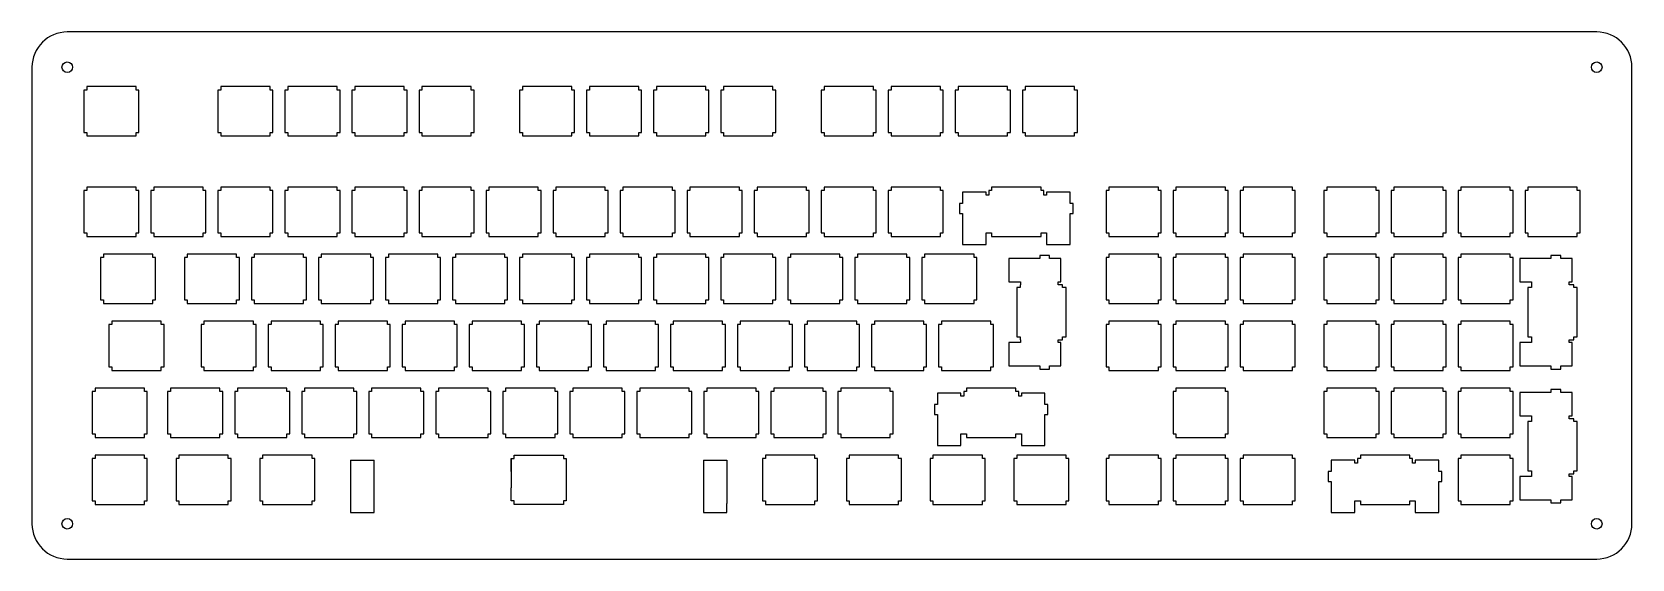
# Model space of a CAD drawing. Header units: millimetres. Extents: x -5 to 449, y -5 to 144.
import ezdxf

# ---------------------------------------------------------------- set-up
doc = ezdxf.new("R2010")
doc.units = ezdxf.units.MM
doc.layers.add('LAYER1', color=7, linetype='Continuous')

msp = doc.modelspace()

# ---------------------------------------------------------------- linework, layer by layer
for p, q in [((438.5, 144.5), (5, 144.5)), ((-5, 134.5), (-5, 5)), ((448.5, 5), (448.5, 134.5)), ((258.77, 86.73), (258.77, 84.23)), ((265.42, 84.23), (265.42, 86.73)), ((282.57, 86.73), (282.57, 84.23)), ((289.22, 84.23), (289.22, 86.73)), ((258.77, 84.23), (265.42, 84.23)), ((282.57, 84.23), (289.22, 84.23)), ((274.35, 80.23), (271.85, 80.23)), ((271.85, 80.23), (271.85, 73.58)), ((419.23, 80.23), (416.73, 80.23)), ((416.73, 80.23), (416.73, 73.58)), ((271.85, 73.58), (274.35, 73.58)), ((416.73, 73.58), (419.23, 73.58)), ((274.35, 56.43), (271.85, 56.43)), ((271.85, 56.43), (271.85, 49.78)), ((419.23, 56.43), (416.73, 56.43)), ((416.73, 56.43), (416.73, 49.78)), ((271.85, 49.78), (274.35, 49.78)), ((416.73, 49.78), (419.23, 49.78)), ((419.23, 42.23), (416.73, 42.23)), ((416.73, 42.23), (416.73, 35.58)), ((416.73, 35.58), (419.23, 35.58)), ((251.65, 29.73), (251.65, 27.23)), ((251.65, 27.23), (258.3, 27.23)), ((258.3, 27.23), (258.3, 29.73)), ((275.45, 29.73), (275.45, 27.23)), ((275.45, 27.23), (282.1, 27.23)), ((282.1, 27.23), (282.1, 29.73)), ((419.23, 18.43), (416.73, 18.43)), ((416.73, 18.43), (416.73, 11.78)), ((85.3, 10.73), (85.3, 8.23)), ((91.95, 8.23), (91.95, 10.73)), ((185.3, 10.73), (185.3, 8.23)), ((191.95, 8.23), (191.95, 10.73)), ((363.27, 10.73), (363.27, 8.23)), ((369.92, 8.23), (369.92, 10.73)), ((387.07, 10.73), (387.07, 8.23)), ((393.72, 8.23), (393.72, 10.73)), ((416.73, 11.78), (419.23, 11.78)), ((85.3, 8.23), (91.95, 8.23)), ((185.3, 8.23), (191.95, 8.23)), ((363.27, 8.23), (369.92, 8.23)), ((387.07, 8.23), (393.72, 8.23)), ((5, -5), (438.5, -5))]:
    msp.add_line(p, q)
at = {"linetype": 'Continuous'}
for p, q in [((85.3, 23.03), (91.95, 23.03)), ((85.3, 23.03), (91.95, 23.03)), ((85.3, 23.03), (85.3, 10.73)), ((91.95, 10.73), (91.95, 23.03)), ((130.82, 19.8), (130.82, 23.5)), ((130.82, 23.5), (131.62, 23.5)), ((130.82, 23.5), (130.82, 17.5)), ((131.62, 23.5), (131.62, 24.5)), ((131.62, 24.5), (145.62, 24.5)), ((145.62, 24.5), (145.62, 23.5)), ((145.62, 23.5), (146.42, 23.5)), ((146.42, 23.5), (146.42, 11.5)), ((146.42, 23.5), (146.42, 17.5)), ((185.3, 23.03), (191.95, 23.03)), ((185.3, 23.03), (185.3, 10.73)), ((191.95, 23.03), (191.95, 10.73)), ((130.82, 19.8), (130.82, 15.2)), ((130.82, 11.5), (130.82, 15.2)), ((131.62, 11.5), (130.82, 11.5)), ((131.62, 10.5), (131.62, 11.5)), ((145.62, 10.5), (131.62, 10.5)), ((146.42, 11.5), (145.62, 11.5)), ((145.62, 11.5), (145.62, 10.5))]:
    msp.add_line(p, q, dxfattribs=at)
for centre in [(5, 134.5), (438.5, 134.5), (5, 5), (438.5, 5)]:
    msp.add_circle(centre, 1.5)
for centre, start, end in [((5, 134.5), 90, 180), ((438.5, 134.5), 0, 90), ((5, 5), 180, 270), ((438.5, 5), 270, 0)]:
    msp.add_arc(centre, 10, start, end)
at = {"layer": 'LAYER1'}
for p, q in [((281, 100.5), (267, 100.5)), ((267, 100.5), (267, 99.5)), ((281, 99.5), (281, 100.5)), ((258.77, 95.8), (257.9, 95.8)), ((257.9, 95.8), (257.9, 93)), ((265.42, 99.03), (258.77, 99.03)), ((258.77, 99.03), (258.77, 95.8)), ((265.42, 98.23), (265.42, 99.03)), ((266.2, 98.23), (265.42, 98.23)), ((267, 99.5), (266.2, 99.5)), ((266.2, 99.5), (266.2, 98.23)), ((281.8, 99.5), (281, 99.5)), ((281.8, 98.23), (281.8, 99.5)), ((282.57, 98.23), (281.8, 98.23)), ((289.22, 99.03), (282.57, 99.03)), ((282.57, 99.03), (282.57, 98.23)), ((289.22, 95.8), (289.22, 99.03)), ((290.1, 95.8), (289.22, 95.8)), ((290.1, 93), (290.1, 95.8)), ((257.9, 93), (258.77, 93)), ((258.77, 93), (258.77, 86.73)), ((289.22, 86.73), (289.22, 93)), ((289.22, 93), (290.1, 93)), ((265.42, 86.73), (265.42, 87.53)), ((265.42, 87.53), (266.2, 87.53)), ((266.2, 87.53), (266.2, 87.5)), ((266.2, 87.5), (267, 87.5)), ((267, 87.5), (267, 86.5)), ((267, 86.5), (281, 86.5)), ((281, 86.5), (281, 87.5)), ((281, 87.5), (281.8, 87.5)), ((281.8, 87.5), (281.8, 87.53)), ((281.8, 87.53), (282.57, 87.53)), ((282.57, 87.53), (282.57, 86.73)), ((280.62, 80.23), (274.35, 80.23)), ((283.42, 81.1), (280.62, 81.1)), ((280.62, 81.1), (280.62, 80.23)), ((283.42, 80.23), (283.42, 81.1)), ((286.65, 80.23), (283.42, 80.23)), ((286.65, 73.58), (286.65, 80.23)), ((425.5, 80.23), (419.23, 80.23)), ((428.3, 81.1), (425.5, 81.1)), ((425.5, 81.1), (425.5, 80.23)), ((428.3, 80.23), (428.3, 81.1)), ((431.53, 80.23), (428.3, 80.23)), ((431.53, 73.58), (431.53, 80.23)), ((274.35, 73.58), (275.15, 73.58)), ((275.15, 72.8), (275.12, 72.8)), ((275.12, 72.8), (275.12, 72)), ((275.15, 73.58), (275.15, 72.8)), ((285.85, 72.8), (285.85, 73.58)), ((285.85, 73.58), (286.65, 73.58)), ((287.12, 72.8), (285.85, 72.8)), ((287.12, 72), (287.12, 72.8)), ((419.23, 73.58), (420.03, 73.58)), ((420.03, 72.8), (420, 72.8)), ((420, 72.8), (420, 72)), ((420.03, 73.58), (420.03, 72.8)), ((430.73, 72.8), (430.73, 73.58)), ((430.73, 73.58), (431.53, 73.58)), ((432, 72.8), (430.73, 72.8)), ((432, 72), (432, 72.8)), ((275.12, 72), (274.12, 72)), ((274.12, 72), (274.12, 58)), ((288.12, 72), (287.12, 72)), ((288.12, 58), (288.12, 72)), ((420, 72), (419, 72)), ((419, 72), (419, 58)), ((433, 72), (432, 72)), ((433, 58), (433, 72)), ((274.12, 58), (275.12, 58)), ((275.15, 56.43), (274.35, 56.43)), ((275.12, 58), (275.12, 57.2)), ((275.12, 57.2), (275.15, 57.2)), ((275.15, 57.2), (275.15, 56.43)), ((285.85, 56.43), (285.85, 57.2)), ((285.85, 57.2), (287.12, 57.2)), ((286.65, 56.43), (285.85, 56.43)), ((286.65, 49.78), (286.65, 56.43)), ((287.12, 57.2), (287.12, 58)), ((287.12, 58), (288.12, 58)), ((419, 58), (420, 58)), ((420.03, 56.43), (419.23, 56.43)), ((420, 58), (420, 57.2)), ((420, 57.2), (420.03, 57.2)), ((420.03, 57.2), (420.03, 56.43)), ((430.73, 56.43), (430.73, 57.2)), ((430.73, 57.2), (432, 57.2)), ((431.53, 56.43), (430.73, 56.43)), ((431.53, 49.78), (431.53, 56.43)), ((432, 57.2), (432, 58)), ((432, 58), (433, 58)), ((274.35, 49.78), (280.62, 49.78)), ((280.62, 49.78), (280.62, 48.9)), ((280.62, 48.9), (283.42, 48.9)), ((283.42, 48.9), (283.42, 49.78)), ((283.42, 49.78), (286.65, 49.78)), ((419.23, 49.78), (425.5, 49.78)), ((425.5, 49.78), (425.5, 48.9)), ((425.5, 48.9), (428.3, 48.9)), ((428.3, 48.9), (428.3, 49.78)), ((428.3, 49.78), (431.53, 49.78)), ((258.3, 42.03), (251.65, 42.03)), ((251.65, 42.03), (251.65, 38.8)), ((258.3, 41.23), (258.3, 42.03)), ((259.07, 41.23), (258.3, 41.23)), ((259.87, 42.5), (259.07, 42.5)), ((259.07, 42.5), (259.07, 41.23)), ((273.87, 43.5), (259.87, 43.5)), ((259.87, 43.5), (259.87, 42.5)), ((273.87, 42.5), (273.87, 43.5)), ((274.67, 42.5), (273.87, 42.5)), ((274.67, 41.23), (274.67, 42.5)), ((275.45, 41.23), (274.67, 41.23)), ((282.1, 42.03), (275.45, 42.03)), ((275.45, 42.03), (275.45, 41.23)), ((282.1, 38.8), (282.1, 42.03)), ((425.5, 42.23), (419.23, 42.23)), ((428.3, 43.1), (425.5, 43.1)), ((425.5, 43.1), (425.5, 42.23)), ((428.3, 42.23), (428.3, 43.1)), ((431.53, 42.23), (428.3, 42.23)), ((431.53, 35.58), (431.53, 42.23)), ((251.65, 38.8), (250.77, 38.8)), ((250.77, 38.8), (250.77, 36)), ((282.97, 38.8), (282.1, 38.8)), ((282.97, 36), (282.97, 38.8)), ((250.77, 36), (251.65, 36)), ((251.65, 36), (251.65, 29.73)), ((282.1, 29.73), (282.1, 36)), ((282.1, 36), (282.97, 36)), ((420, 34), (419, 34)), ((419, 34), (419, 20)), ((419.23, 35.58), (420.03, 35.58)), ((420.03, 34.8), (420, 34.8)), ((420, 34.8), (420, 34)), ((420.03, 35.58), (420.03, 34.8)), ((430.73, 34.8), (430.73, 35.58)), ((430.73, 35.58), (431.53, 35.58)), ((432, 34.8), (430.73, 34.8)), ((432, 34), (432, 34.8)), ((433, 34), (432, 34)), ((433, 20), (433, 34)), ((258.3, 29.73), (258.3, 30.53)), ((258.3, 30.53), (259.07, 30.53)), ((259.07, 30.53), (259.07, 30.5)), ((259.07, 30.5), (259.87, 30.5)), ((259.87, 30.5), (259.87, 29.5)), ((259.87, 29.5), (273.87, 29.5)), ((273.87, 29.5), (273.87, 30.5)), ((273.87, 30.5), (274.67, 30.5)), ((274.67, 30.5), (274.67, 30.53)), ((274.67, 30.53), (275.45, 30.53)), ((275.45, 30.53), (275.45, 29.73)), ((369.92, 23.03), (363.27, 23.03)), ((363.27, 23.03), (363.27, 19.8)), ((369.92, 22.23), (369.92, 23.03)), ((371.5, 23.5), (370.7, 23.5)), ((370.7, 23.5), (370.7, 22.23)), ((385.5, 24.5), (371.5, 24.5)), ((371.5, 24.5), (371.5, 23.5)), ((385.5, 23.5), (385.5, 24.5)), ((386.3, 23.5), (385.5, 23.5)), ((386.3, 22.23), (386.3, 23.5)), ((393.72, 23.03), (387.07, 23.03)), ((387.07, 23.03), (387.07, 22.23)), ((393.72, 19.8), (393.72, 23.03)), ((363.27, 19.8), (362.4, 19.8)), ((362.4, 19.8), (362.4, 17)), ((370.7, 22.23), (369.92, 22.23)), ((387.07, 22.23), (386.3, 22.23)), ((394.6, 19.8), (393.72, 19.8)), ((394.6, 17), (394.6, 19.8)), ((419, 20), (420, 20)), ((420.03, 18.43), (419.23, 18.43)), ((420, 20), (420, 19.2)), ((420, 19.2), (420.03, 19.2)), ((420.03, 19.2), (420.03, 18.43)), ((430.73, 18.43), (430.73, 19.2)), ((430.73, 19.2), (432, 19.2)), ((431.53, 18.43), (430.73, 18.43)), ((431.53, 11.78), (431.53, 18.43)), ((432, 19.2), (432, 20)), ((432, 20), (433, 20)), ((362.4, 17), (363.27, 17)), ((363.27, 17), (363.27, 10.73)), ((393.72, 10.73), (393.72, 17)), ((393.72, 17), (394.6, 17)), ((369.92, 10.73), (369.92, 11.53)), ((369.92, 11.53), (370.7, 11.53)), ((370.7, 11.53), (370.7, 11.5)), ((370.7, 11.5), (371.5, 11.5)), ((371.5, 11.5), (371.5, 10.5)), ((371.5, 10.5), (385.5, 10.5)), ((385.5, 10.5), (385.5, 11.5)), ((385.5, 11.5), (386.3, 11.5)), ((386.3, 11.5), (386.3, 11.53)), ((386.3, 11.53), (387.07, 11.53)), ((387.07, 11.53), (387.07, 10.73)), ((419.23, 11.78), (425.5, 11.78)), ((425.5, 11.78), (425.5, 10.9)), ((425.5, 10.9), (428.3, 10.9)), ((428.3, 10.9), (428.3, 11.78)), ((428.3, 11.78), (431.53, 11.78))]:
    msp.add_line(p, q, dxfattribs=at)
for points in [[(24.5, 116), (25.3, 116), (25.3, 128), (24.5, 128), (24.5, 129), (10.5, 129), (10.5, 128), (9.7, 128), (9.7, 116), (10.5, 116), (10.5, 115), (24.5, 115), (24.5, 116)], [(62.5, 116), (63.3, 116), (63.3, 128), (62.5, 128), (62.5, 129), (48.5, 129), (48.5, 128), (47.7, 128), (47.7, 116), (48.5, 116), (48.5, 115), (62.5, 115), (62.5, 116)], [(81.5, 116), (82.3, 116), (82.3, 128), (81.5, 128), (81.5, 129), (67.5, 129), (67.5, 128), (66.7, 128), (66.7, 116), (67.5, 116), (67.5, 115), (81.5, 115), (81.5, 116)], [(100.5, 116), (101.3, 116), (101.3, 128), (100.5, 128), (100.5, 129), (86.5, 129), (86.5, 128), (85.7, 128), (85.7, 116), (86.5, 116), (86.5, 115), (100.5, 115), (100.5, 116)], [(119.5, 116), (120.3, 116), (120.3, 128), (119.5, 128), (119.5, 129), (105.5, 129), (105.5, 128), (104.7, 128), (104.7, 116), (105.5, 116), (105.5, 115), (119.5, 115), (119.5, 116)], [(148, 116), (148.8, 116), (148.8, 128), (148, 128), (148, 129), (134, 129), (134, 128), (133.2, 128), (133.2, 116), (134, 116), (134, 115), (148, 115), (148, 116)], [(167, 116), (167.8, 116), (167.8, 128), (167, 128), (167, 129), (153, 129), (153, 128), (152.2, 128), (152.2, 116), (153, 116), (153, 115), (167, 115), (167, 116)], [(186, 116), (186.8, 116), (186.8, 128), (186, 128), (186, 129), (172, 129), (172, 128), (171.2, 128), (171.2, 116), (172, 116), (172, 115), (186, 115), (186, 116)], [(205, 116), (205.8, 116), (205.8, 128), (205, 128), (205, 129), (191, 129), (191, 128), (190.2, 128), (190.2, 116), (191, 116), (191, 115), (205, 115), (205, 116)], [(233.5, 116), (234.3, 116), (234.3, 128), (233.5, 128), (233.5, 129), (219.5, 129), (219.5, 128), (218.7, 128), (218.7, 116), (219.5, 116), (219.5, 115), (233.5, 115), (233.5, 116)], [(252.5, 116), (253.3, 116), (253.3, 128), (252.5, 128), (252.5, 129), (238.5, 129), (238.5, 128), (237.7, 128), (237.7, 116), (238.5, 116), (238.5, 115), (252.5, 115), (252.5, 116)], [(271.5, 116), (272.3, 116), (272.3, 128), (271.5, 128), (271.5, 129), (257.5, 129), (257.5, 128), (256.7, 128), (256.7, 116), (257.5, 116), (257.5, 115), (271.5, 115), (271.5, 116)], [(290.5, 116), (291.3, 116), (291.3, 128), (290.5, 128), (290.5, 129), (276.5, 129), (276.5, 128), (275.7, 128), (275.7, 116), (276.5, 116), (276.5, 115), (290.5, 115), (290.5, 116)], [(24.5, 87.5), (25.3, 87.5), (25.3, 99.5), (24.5, 99.5), (24.5, 100.5), (10.5, 100.5), (10.5, 99.5), (9.7, 99.5), (9.7, 87.5), (10.5, 87.5), (10.5, 86.5), (24.5, 86.5), (24.5, 87.5)], [(43.5, 87.5), (44.3, 87.5), (44.3, 99.5), (43.5, 99.5), (43.5, 100.5), (29.5, 100.5), (29.5, 99.5), (28.7, 99.5), (28.7, 87.5), (29.5, 87.5), (29.5, 86.5), (43.5, 86.5), (43.5, 87.5)], [(62.5, 87.5), (63.3, 87.5), (63.3, 99.5), (62.5, 99.5), (62.5, 100.5), (48.5, 100.5), (48.5, 99.5), (47.7, 99.5), (47.7, 87.5), (48.5, 87.5), (48.5, 86.5), (62.5, 86.5), (62.5, 87.5)], [(81.5, 87.5), (82.3, 87.5), (82.3, 99.5), (81.5, 99.5), (81.5, 100.5), (67.5, 100.5), (67.5, 99.5), (66.7, 99.5), (66.7, 87.5), (67.5, 87.5), (67.5, 86.5), (81.5, 86.5), (81.5, 87.5)], [(100.5, 87.5), (101.3, 87.5), (101.3, 99.5), (100.5, 99.5), (100.5, 100.5), (86.5, 100.5), (86.5, 99.5), (85.7, 99.5), (85.7, 87.5), (86.5, 87.5), (86.5, 86.5), (100.5, 86.5), (100.5, 87.5)], [(119.5, 87.5), (120.3, 87.5), (120.3, 99.5), (119.5, 99.5), (119.5, 100.5), (105.5, 100.5), (105.5, 99.5), (104.7, 99.5), (104.7, 87.5), (105.5, 87.5), (105.5, 86.5), (119.5, 86.5), (119.5, 87.5)], [(138.5, 87.5), (139.3, 87.5), (139.3, 99.5), (138.5, 99.5), (138.5, 100.5), (124.5, 100.5), (124.5, 99.5), (123.7, 99.5), (123.7, 87.5), (124.5, 87.5), (124.5, 86.5), (138.5, 86.5), (138.5, 87.5)], [(157.5, 87.5), (158.3, 87.5), (158.3, 99.5), (157.5, 99.5), (157.5, 100.5), (143.5, 100.5), (143.5, 99.5), (142.7, 99.5), (142.7, 87.5), (143.5, 87.5), (143.5, 86.5), (157.5, 86.5), (157.5, 87.5)], [(176.5, 87.5), (177.3, 87.5), (177.3, 99.5), (176.5, 99.5), (176.5, 100.5), (162.5, 100.5), (162.5, 99.5), (161.7, 99.5), (161.7, 87.5), (162.5, 87.5), (162.5, 86.5), (176.5, 86.5), (176.5, 87.5)], [(195.5, 87.5), (196.3, 87.5), (196.3, 99.5), (195.5, 99.5), (195.5, 100.5), (181.5, 100.5), (181.5, 99.5), (180.7, 99.5), (180.7, 87.5), (181.5, 87.5), (181.5, 86.5), (195.5, 86.5), (195.5, 87.5)], [(214.5, 87.5), (215.3, 87.5), (215.3, 99.5), (214.5, 99.5), (214.5, 100.5), (200.5, 100.5), (200.5, 99.5), (199.7, 99.5), (199.7, 87.5), (200.5, 87.5), (200.5, 86.5), (214.5, 86.5), (214.5, 87.5)], [(233.5, 87.5), (234.3, 87.5), (234.3, 99.5), (233.5, 99.5), (233.5, 100.5), (219.5, 100.5), (219.5, 99.5), (218.7, 99.5), (218.7, 87.5), (219.5, 87.5), (219.5, 86.5), (233.5, 86.5), (233.5, 87.5)], [(252.5, 87.5), (253.3, 87.5), (253.3, 99.5), (252.5, 99.5), (252.5, 100.5), (238.5, 100.5), (238.5, 99.5), (237.7, 99.5), (237.7, 87.5), (238.5, 87.5), (238.5, 86.5), (252.5, 86.5), (252.5, 87.5)], [(314.25, 87.5), (315.05, 87.5), (315.05, 99.5), (314.25, 99.5), (314.25, 100.5), (300.25, 100.5), (300.25, 99.5), (299.45, 99.5), (299.45, 87.5), (300.25, 87.5), (300.25, 86.5), (314.25, 86.5), (314.25, 87.5)], [(333.25, 87.5), (334.05, 87.5), (334.05, 99.5), (333.25, 99.5), (333.25, 100.5), (319.25, 100.5), (319.25, 99.5), (318.45, 99.5), (318.45, 87.5), (319.25, 87.5), (319.25, 86.5), (333.25, 86.5), (333.25, 87.5)], [(352.25, 87.5), (353.05, 87.5), (353.05, 99.5), (352.25, 99.5), (352.25, 100.5), (338.25, 100.5), (338.25, 99.5), (337.45, 99.5), (337.45, 87.5), (338.25, 87.5), (338.25, 86.5), (352.25, 86.5), (352.25, 87.5)], [(376, 87.5), (376.8, 87.5), (376.8, 99.5), (376, 99.5), (376, 100.5), (362, 100.5), (362, 99.5), (361.2, 99.5), (361.2, 87.5), (362, 87.5), (362, 86.5), (376, 86.5), (376, 87.5)], [(395, 87.5), (395.8, 87.5), (395.8, 99.5), (395, 99.5), (395, 100.5), (381, 100.5), (381, 99.5), (380.2, 99.5), (380.2, 87.5), (381, 87.5), (381, 86.5), (395, 86.5), (395, 87.5)], [(414, 87.5), (414.8, 87.5), (414.8, 99.5), (414, 99.5), (414, 100.5), (400, 100.5), (400, 99.5), (399.2, 99.5), (399.2, 87.5), (400, 87.5), (400, 86.5), (414, 86.5), (414, 87.5)], [(433, 87.5), (433.8, 87.5), (433.8, 99.5), (433, 99.5), (433, 100.5), (419, 100.5), (419, 99.5), (418.2, 99.5), (418.2, 87.5), (419, 87.5), (419, 86.5), (433, 86.5), (433, 87.5)], [(29.25, 68.5), (30.05, 68.5), (30.05, 80.5), (29.25, 80.5), (29.25, 81.5), (15.25, 81.5), (15.25, 80.5), (14.45, 80.5), (14.45, 68.5), (15.25, 68.5), (15.25, 67.5), (29.25, 67.5), (29.25, 68.5)], [(53, 68.5), (53.8, 68.5), (53.8, 80.5), (53, 80.5), (53, 81.5), (39, 81.5), (39, 80.5), (38.2, 80.5), (38.2, 68.5), (39, 68.5), (39, 67.5), (53, 67.5), (53, 68.5)], [(72, 68.5), (72.8, 68.5), (72.8, 80.5), (72, 80.5), (72, 81.5), (58, 81.5), (58, 80.5), (57.2, 80.5), (57.2, 68.5), (58, 68.5), (58, 67.5), (72, 67.5), (72, 68.5)], [(91, 68.5), (91.8, 68.5), (91.8, 80.5), (91, 80.5), (91, 81.5), (77, 81.5), (77, 80.5), (76.2, 80.5), (76.2, 68.5), (77, 68.5), (77, 67.5), (91, 67.5), (91, 68.5)], [(110, 68.5), (110.8, 68.5), (110.8, 80.5), (110, 80.5), (110, 81.5), (96, 81.5), (96, 80.5), (95.2, 80.5), (95.2, 68.5), (96, 68.5), (96, 67.5), (110, 67.5), (110, 68.5)], [(129, 68.5), (129.8, 68.5), (129.8, 80.5), (129, 80.5), (129, 81.5), (115, 81.5), (115, 80.5), (114.2, 80.5), (114.2, 68.5), (115, 68.5), (115, 67.5), (129, 67.5), (129, 68.5)], [(148, 68.5), (148.8, 68.5), (148.8, 80.5), (148, 80.5), (148, 81.5), (134, 81.5), (134, 80.5), (133.2, 80.5), (133.2, 68.5), (134, 68.5), (134, 67.5), (148, 67.5), (148, 68.5)], [(167, 68.5), (167.8, 68.5), (167.8, 80.5), (167, 80.5), (167, 81.5), (153, 81.5), (153, 80.5), (152.2, 80.5), (152.2, 68.5), (153, 68.5), (153, 67.5), (167, 67.5), (167, 68.5)], [(186, 68.5), (186.8, 68.5), (186.8, 80.5), (186, 80.5), (186, 81.5), (172, 81.5), (172, 80.5), (171.2, 80.5), (171.2, 68.5), (172, 68.5), (172, 67.5), (186, 67.5), (186, 68.5)], [(205, 68.5), (205.8, 68.5), (205.8, 80.5), (205, 80.5), (205, 81.5), (191, 81.5), (191, 80.5), (190.2, 80.5), (190.2, 68.5), (191, 68.5), (191, 67.5), (205, 67.5), (205, 68.5)], [(224, 68.5), (224.8, 68.5), (224.8, 80.5), (224, 80.5), (224, 81.5), (210, 81.5), (210, 80.5), (209.2, 80.5), (209.2, 68.5), (210, 68.5), (210, 67.5), (224, 67.5), (224, 68.5)], [(243, 68.5), (243.8, 68.5), (243.8, 80.5), (243, 80.5), (243, 81.5), (229, 81.5), (229, 80.5), (228.2, 80.5), (228.2, 68.5), (229, 68.5), (229, 67.5), (243, 67.5), (243, 68.5)], [(262, 68.5), (262.8, 68.5), (262.8, 80.5), (262, 80.5), (262, 81.5), (248, 81.5), (248, 80.5), (247.2, 80.5), (247.2, 68.5), (248, 68.5), (248, 67.5), (262, 67.5), (262, 68.5)], [(314.25, 68.5), (315.05, 68.5), (315.05, 80.5), (314.25, 80.5), (314.25, 81.5), (300.25, 81.5), (300.25, 80.5), (299.45, 80.5), (299.45, 68.5), (300.25, 68.5), (300.25, 67.5), (314.25, 67.5), (314.25, 68.5)], [(333.25, 68.5), (334.05, 68.5), (334.05, 80.5), (333.25, 80.5), (333.25, 81.5), (319.25, 81.5), (319.25, 80.5), (318.45, 80.5), (318.45, 68.5), (319.25, 68.5), (319.25, 67.5), (333.25, 67.5), (333.25, 68.5)], [(352.25, 68.5), (353.05, 68.5), (353.05, 80.5), (352.25, 80.5), (352.25, 81.5), (338.25, 81.5), (338.25, 80.5), (337.45, 80.5), (337.45, 68.5), (338.25, 68.5), (338.25, 67.5), (352.25, 67.5), (352.25, 68.5)], [(376, 68.5), (376.8, 68.5), (376.8, 80.5), (376, 80.5), (376, 81.5), (362, 81.5), (362, 80.5), (361.2, 80.5), (361.2, 68.5), (362, 68.5), (362, 67.5), (376, 67.5), (376, 68.5)], [(395, 68.5), (395.8, 68.5), (395.8, 80.5), (395, 80.5), (395, 81.5), (381, 81.5), (381, 80.5), (380.2, 80.5), (380.2, 68.5), (381, 68.5), (381, 67.5), (395, 67.5), (395, 68.5)], [(414, 68.5), (414.8, 68.5), (414.8, 80.5), (414, 80.5), (414, 81.5), (400, 81.5), (400, 80.5), (399.2, 80.5), (399.2, 68.5), (400, 68.5), (400, 67.5), (414, 67.5), (414, 68.5)], [(31.62, 49.5), (32.42, 49.5), (32.42, 61.5), (31.62, 61.5), (31.62, 62.5), (17.62, 62.5), (17.62, 61.5), (16.82, 61.5), (16.82, 49.5), (17.62, 49.5), (17.62, 48.5), (31.62, 48.5), (31.62, 49.5)], [(57.75, 49.5), (58.55, 49.5), (58.55, 61.5), (57.75, 61.5), (57.75, 62.5), (43.75, 62.5), (43.75, 61.5), (42.95, 61.5), (42.95, 49.5), (43.75, 49.5), (43.75, 48.5), (57.75, 48.5), (57.75, 49.5)], [(76.75, 49.5), (77.55, 49.5), (77.55, 61.5), (76.75, 61.5), (76.75, 62.5), (62.75, 62.5), (62.75, 61.5), (61.95, 61.5), (61.95, 49.5), (62.75, 49.5), (62.75, 48.5), (76.75, 48.5), (76.75, 49.5)], [(95.75, 49.5), (96.55, 49.5), (96.55, 61.5), (95.75, 61.5), (95.75, 62.5), (81.75, 62.5), (81.75, 61.5), (80.95, 61.5), (80.95, 49.5), (81.75, 49.5), (81.75, 48.5), (95.75, 48.5), (95.75, 49.5)], [(114.75, 49.5), (115.55, 49.5), (115.55, 61.5), (114.75, 61.5), (114.75, 62.5), (100.75, 62.5), (100.75, 61.5), (99.95, 61.5), (99.95, 49.5), (100.75, 49.5), (100.75, 48.5), (114.75, 48.5), (114.75, 49.5)], [(133.75, 49.5), (134.55, 49.5), (134.55, 61.5), (133.75, 61.5), (133.75, 62.5), (119.75, 62.5), (119.75, 61.5), (118.95, 61.5), (118.95, 49.5), (119.75, 49.5), (119.75, 48.5), (133.75, 48.5), (133.75, 49.5)], [(152.75, 49.5), (153.55, 49.5), (153.55, 61.5), (152.75, 61.5), (152.75, 62.5), (138.75, 62.5), (138.75, 61.5), (137.95, 61.5), (137.95, 49.5), (138.75, 49.5), (138.75, 48.5), (152.75, 48.5), (152.75, 49.5)], [(171.75, 49.5), (172.55, 49.5), (172.55, 61.5), (171.75, 61.5), (171.75, 62.5), (157.75, 62.5), (157.75, 61.5), (156.95, 61.5), (156.95, 49.5), (157.75, 49.5), (157.75, 48.5), (171.75, 48.5), (171.75, 49.5)], [(190.75, 49.5), (191.55, 49.5), (191.55, 61.5), (190.75, 61.5), (190.75, 62.5), (176.75, 62.5), (176.75, 61.5), (175.95, 61.5), (175.95, 49.5), (176.75, 49.5), (176.75, 48.5), (190.75, 48.5), (190.75, 49.5)], [(209.75, 49.5), (210.55, 49.5), (210.55, 61.5), (209.75, 61.5), (209.75, 62.5), (195.75, 62.5), (195.75, 61.5), (194.95, 61.5), (194.95, 49.5), (195.75, 49.5), (195.75, 48.5), (209.75, 48.5), (209.75, 49.5)], [(228.75, 49.5), (229.55, 49.5), (229.55, 61.5), (228.75, 61.5), (228.75, 62.5), (214.75, 62.5), (214.75, 61.5), (213.95, 61.5), (213.95, 49.5), (214.75, 49.5), (214.75, 48.5), (228.75, 48.5), (228.75, 49.5)], [(247.75, 49.5), (248.55, 49.5), (248.55, 61.5), (247.75, 61.5), (247.75, 62.5), (233.75, 62.5), (233.75, 61.5), (232.95, 61.5), (232.95, 49.5), (233.75, 49.5), (233.75, 48.5), (247.75, 48.5), (247.75, 49.5)], [(266.75, 49.5), (267.55, 49.5), (267.55, 61.5), (266.75, 61.5), (266.75, 62.5), (252.75, 62.5), (252.75, 61.5), (251.95, 61.5), (251.95, 49.5), (252.75, 49.5), (252.75, 48.5), (266.75, 48.5), (266.75, 49.5)], [(314.25, 49.5), (315.05, 49.5), (315.05, 61.5), (314.25, 61.5), (314.25, 62.5), (300.25, 62.5), (300.25, 61.5), (299.45, 61.5), (299.45, 49.5), (300.25, 49.5), (300.25, 48.5), (314.25, 48.5), (314.25, 49.5)], [(333.25, 49.5), (334.05, 49.5), (334.05, 61.5), (333.25, 61.5), (333.25, 62.5), (319.25, 62.5), (319.25, 61.5), (318.45, 61.5), (318.45, 49.5), (319.25, 49.5), (319.25, 48.5), (333.25, 48.5), (333.25, 49.5)], [(352.25, 49.5), (353.05, 49.5), (353.05, 61.5), (352.25, 61.5), (352.25, 62.5), (338.25, 62.5), (338.25, 61.5), (337.45, 61.5), (337.45, 49.5), (338.25, 49.5), (338.25, 48.5), (352.25, 48.5), (352.25, 49.5)], [(376, 49.5), (376.8, 49.5), (376.8, 61.5), (376, 61.5), (376, 62.5), (362, 62.5), (362, 61.5), (361.2, 61.5), (361.2, 49.5), (362, 49.5), (362, 48.5), (376, 48.5), (376, 49.5)], [(395, 49.5), (395.8, 49.5), (395.8, 61.5), (395, 61.5), (395, 62.5), (381, 62.5), (381, 61.5), (380.2, 61.5), (380.2, 49.5), (381, 49.5), (381, 48.5), (395, 48.5), (395, 49.5)], [(414, 49.5), (414.8, 49.5), (414.8, 61.5), (414, 61.5), (414, 62.5), (400, 62.5), (400, 61.5), (399.2, 61.5), (399.2, 49.5), (400, 49.5), (400, 48.5), (414, 48.5), (414, 49.5)], [(26.87, 30.5), (27.67, 30.5), (27.67, 42.5), (26.87, 42.5), (26.87, 43.5), (12.87, 43.5), (12.87, 42.5), (12.07, 42.5), (12.07, 30.5), (12.87, 30.5), (12.87, 29.5), (26.87, 29.5), (26.87, 30.5)], [(48.25, 30.5), (49.05, 30.5), (49.05, 42.5), (48.25, 42.5), (48.25, 43.5), (34.25, 43.5), (34.25, 42.5), (33.45, 42.5), (33.45, 30.5), (34.25, 30.5), (34.25, 29.5), (48.25, 29.5), (48.25, 30.5)], [(67.25, 30.5), (68.05, 30.5), (68.05, 42.5), (67.25, 42.5), (67.25, 43.5), (53.25, 43.5), (53.25, 42.5), (52.45, 42.5), (52.45, 30.5), (53.25, 30.5), (53.25, 29.5), (67.25, 29.5), (67.25, 30.5)], [(86.25, 30.5), (87.05, 30.5), (87.05, 42.5), (86.25, 42.5), (86.25, 43.5), (72.25, 43.5), (72.25, 42.5), (71.45, 42.5), (71.45, 30.5), (72.25, 30.5), (72.25, 29.5), (86.25, 29.5), (86.25, 30.5)], [(105.25, 30.5), (106.05, 30.5), (106.05, 42.5), (105.25, 42.5), (105.25, 43.5), (91.25, 43.5), (91.25, 42.5), (90.45, 42.5), (90.45, 30.5), (91.25, 30.5), (91.25, 29.5), (105.25, 29.5), (105.25, 30.5)], [(124.25, 30.5), (125.05, 30.5), (125.05, 42.5), (124.25, 42.5), (124.25, 43.5), (110.25, 43.5), (110.25, 42.5), (109.45, 42.5), (109.45, 30.5), (110.25, 30.5), (110.25, 29.5), (124.25, 29.5), (124.25, 30.5)], [(143.25, 30.5), (144.05, 30.5), (144.05, 42.5), (143.25, 42.5), (143.25, 43.5), (129.25, 43.5), (129.25, 42.5), (128.45, 42.5), (128.45, 30.5), (129.25, 30.5), (129.25, 29.5), (143.25, 29.5), (143.25, 30.5)], [(162.25, 30.5), (163.05, 30.5), (163.05, 42.5), (162.25, 42.5), (162.25, 43.5), (148.25, 43.5), (148.25, 42.5), (147.45, 42.5), (147.45, 30.5), (148.25, 30.5), (148.25, 29.5), (162.25, 29.5), (162.25, 30.5)], [(181.25, 30.5), (182.05, 30.5), (182.05, 42.5), (181.25, 42.5), (181.25, 43.5), (167.25, 43.5), (167.25, 42.5), (166.45, 42.5), (166.45, 30.5), (167.25, 30.5), (167.25, 29.5), (181.25, 29.5), (181.25, 30.5)], [(200.25, 30.5), (201.05, 30.5), (201.05, 42.5), (200.25, 42.5), (200.25, 43.5), (186.25, 43.5), (186.25, 42.5), (185.45, 42.5), (185.45, 30.5), (186.25, 30.5), (186.25, 29.5), (200.25, 29.5), (200.25, 30.5)], [(219.25, 30.5), (220.05, 30.5), (220.05, 42.5), (219.25, 42.5), (219.25, 43.5), (205.25, 43.5), (205.25, 42.5), (204.45, 42.5), (204.45, 30.5), (205.25, 30.5), (205.25, 29.5), (219.25, 29.5), (219.25, 30.5)], [(238.25, 30.5), (239.05, 30.5), (239.05, 42.5), (238.25, 42.5), (238.25, 43.5), (224.25, 43.5), (224.25, 42.5), (223.45, 42.5), (223.45, 30.5), (224.25, 30.5), (224.25, 29.5), (238.25, 29.5), (238.25, 30.5)], [(333.25, 30.5), (334.05, 30.5), (334.05, 42.5), (333.25, 42.5), (333.25, 43.5), (319.25, 43.5), (319.25, 42.5), (318.45, 42.5), (318.45, 30.5), (319.25, 30.5), (319.25, 29.5), (333.25, 29.5), (333.25, 30.5)], [(376, 30.5), (376.8, 30.5), (376.8, 42.5), (376, 42.5), (376, 43.5), (362, 43.5), (362, 42.5), (361.2, 42.5), (361.2, 30.5), (362, 30.5), (362, 29.5), (376, 29.5), (376, 30.5)], [(395, 30.5), (395.8, 30.5), (395.8, 42.5), (395, 42.5), (395, 43.5), (381, 43.5), (381, 42.5), (380.2, 42.5), (380.2, 30.5), (381, 30.5), (381, 29.5), (395, 29.5), (395, 30.5)], [(414, 30.5), (414.8, 30.5), (414.8, 42.5), (414, 42.5), (414, 43.5), (400, 43.5), (400, 42.5), (399.2, 42.5), (399.2, 30.5), (400, 30.5), (400, 29.5), (414, 29.5), (414, 30.5)], [(26.87, 11.5), (27.67, 11.5), (27.67, 23.5), (26.87, 23.5), (26.87, 24.5), (12.87, 24.5), (12.87, 23.5), (12.07, 23.5), (12.07, 11.5), (12.87, 11.5), (12.87, 10.5), (26.87, 10.5), (26.87, 11.5)], [(50.62, 11.5), (51.42, 11.5), (51.42, 23.5), (50.62, 23.5), (50.62, 24.5), (36.62, 24.5), (36.62, 23.5), (35.82, 23.5), (35.82, 11.5), (36.62, 11.5), (36.62, 10.5), (50.62, 10.5), (50.62, 11.5)], [(74.37, 11.5), (75.17, 11.5), (75.17, 23.5), (74.37, 23.5), (74.37, 24.5), (60.37, 24.5), (60.37, 23.5), (59.57, 23.5), (59.57, 11.5), (60.37, 11.5), (60.37, 10.5), (74.37, 10.5), (74.37, 11.5)], [(216.87, 11.5), (217.67, 11.5), (217.67, 23.5), (216.87, 23.5), (216.87, 24.5), (202.87, 24.5), (202.87, 23.5), (202.07, 23.5), (202.07, 11.5), (202.87, 11.5), (202.87, 10.5), (216.87, 10.5), (216.87, 11.5)], [(240.62, 11.5), (241.42, 11.5), (241.42, 23.5), (240.62, 23.5), (240.62, 24.5), (226.62, 24.5), (226.62, 23.5), (225.82, 23.5), (225.82, 11.5), (226.62, 11.5), (226.62, 10.5), (240.62, 10.5), (240.62, 11.5)], [(264.37, 11.5), (265.17, 11.5), (265.17, 23.5), (264.37, 23.5), (264.37, 24.5), (250.37, 24.5), (250.37, 23.5), (249.57, 23.5), (249.57, 11.5), (250.37, 11.5), (250.37, 10.5), (264.37, 10.5), (264.37, 11.5)], [(288.12, 11.5), (288.92, 11.5), (288.92, 23.5), (288.12, 23.5), (288.12, 24.5), (274.12, 24.5), (274.12, 23.5), (273.32, 23.5), (273.32, 11.5), (274.12, 11.5), (274.12, 10.5), (288.12, 10.5), (288.12, 11.5)], [(314.25, 11.5), (315.05, 11.5), (315.05, 23.5), (314.25, 23.5), (314.25, 24.5), (300.25, 24.5), (300.25, 23.5), (299.45, 23.5), (299.45, 11.5), (300.25, 11.5), (300.25, 10.5), (314.25, 10.5), (314.25, 11.5)], [(333.25, 11.5), (334.05, 11.5), (334.05, 23.5), (333.25, 23.5), (333.25, 24.5), (319.25, 24.5), (319.25, 23.5), (318.45, 23.5), (318.45, 11.5), (319.25, 11.5), (319.25, 10.5), (333.25, 10.5), (333.25, 11.5)], [(352.25, 11.5), (353.05, 11.5), (353.05, 23.5), (352.25, 23.5), (352.25, 24.5), (338.25, 24.5), (338.25, 23.5), (337.45, 23.5), (337.45, 11.5), (338.25, 11.5), (338.25, 10.5), (352.25, 10.5), (352.25, 11.5)], [(414, 11.5), (414.8, 11.5), (414.8, 23.5), (414, 23.5), (414, 24.5), (400, 24.5), (400, 23.5), (399.2, 23.5), (399.2, 11.5), (400, 11.5), (400, 10.5), (414, 10.5), (414, 11.5)]]:
    msp.add_lwpolyline(points, close=True, dxfattribs=at)

doc.saveas('drawing.dxf')
